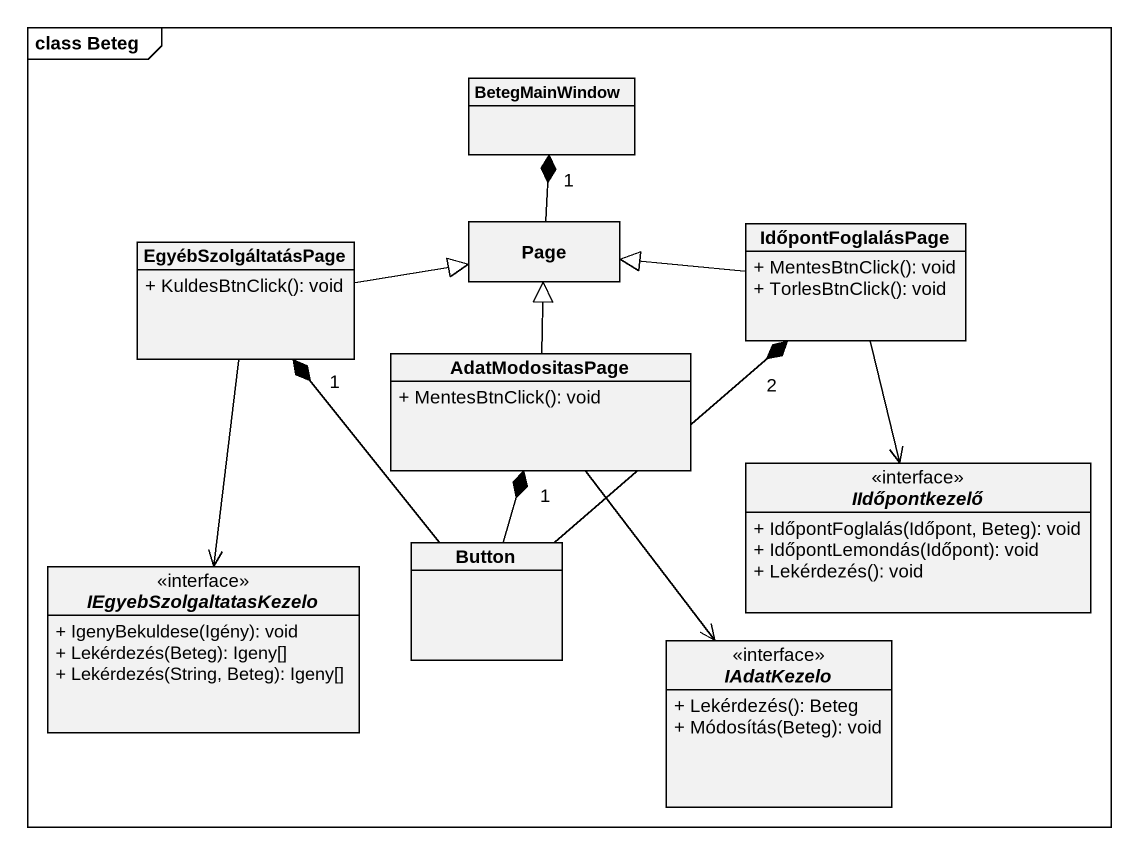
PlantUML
@startuml
mainframe class Beteg
hide circle
hide empty members
skinparam classAttributeIconSize 0
class BetegMainWindow
class EgyébSzolgáltatásPage {
  + KuldesBtnClick(): void
}
class "Page" as Page_
class IdőpontFoglalásPage {
  + MentesBtnClick(): void
  + TorlesBtnClick(): void
}
class AdatModositasPage {
  + MentesBtnClick(): void
}
interface IIdőpontkezelő {
  + IdőpontFoglalás(Időpont, Beteg): void
  + IdőpontLemondás(Időpont): void
  + Lekérdezés(): void
}
interface IEgyebSzolgaltatasKezelo {
  + IgenyBekuldese(Igény): void
  + Lekérdezés(Beteg): Igeny[]
  + Lekérdezés(String, Beteg): Igeny[]
}
class Button
interface IAdatKezelo {
  + Lekérdezés(): Beteg
  + Módosítás(Beteg): void
}
EgyébSzolgáltatásPage -right-|> Page_
EgyébSzolgáltatásPage --> IEgyebSzolgaltatasKezelo
Page_ -up-* "1" BetegMainWindow
IdőpontFoglalásPage -left-|> Page_
IdőpontFoglalásPage --> IIdőpontkezelő
AdatModositasPage -up-|> Page_
AdatModositasPage --> IAdatKezelo
Button -up-* "1" EgyébSzolgáltatásPage
Button -up-* "2" IdőpontFoglalásPage
Button -up-* "1" AdatModositasPage
@enduml
